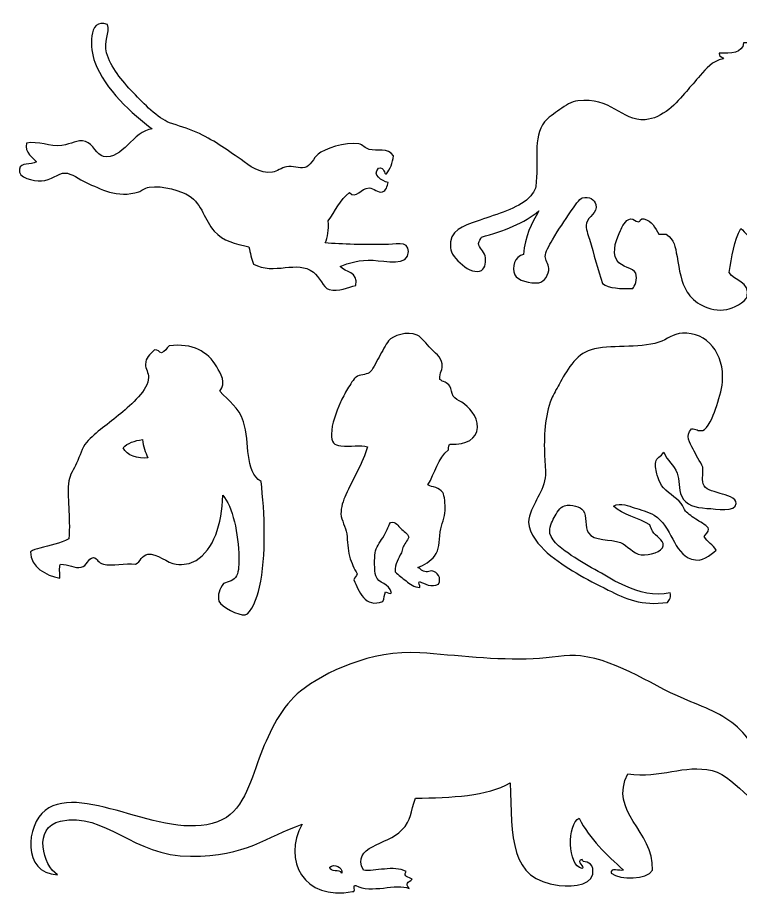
# Model space of a CAD drawing. Header units: centimetres. Extents: x -66 to 65, y -66 to 66.
# Drawn here: x -65.76 to -52.63, y -41.55 to -25.5 of the extents above; entities that cross this region are included whole.
import ezdxf

# ---------------------------------------------------------------- set-up
doc = ezdxf.new("R2010")
doc.units = ezdxf.units.CM
doc.header["$MEASUREMENT"] = 0
doc.layers.add('Layer 1', color=7, linetype='Continuous')

msp = doc.modelspace()

# ---------------------------------------------------------------- linework, layer by layer
at = {"layer": 'Layer 1'}
for points, knots in [([(-64.12596, -25.62692), (-64.07415, -25.77845), (-64.19819, -25.94421), (-64.14025, -26.14077), (-64.14025, -26.14077), (-64.06238, -26.4048), (-63.87299, -26.64234), (-63.65495, -26.86874), (-63.65495, -26.86874), (-63.46278, -27.06824), (-63.21159, -27.33046), (-62.99836, -27.41114), (-62.99836, -27.41114), (-62.83718, -27.4721), (-62.6794, -27.50774), (-62.51306, -27.58243), (-62.51306, -27.58243), (-62.2036, -27.72136), (-61.98622, -27.88485), (-61.69947, -28.08202), (-61.69947, -28.08202), (-61.54345, -28.18928), (-61.3671, -28.34237), (-61.1285, -28.31038), (-61.1285, -28.31038), (-61.05069, -28.29998), (-60.96377, -28.22786), (-60.87159, -28.2105), (-60.87159, -28.2105), (-60.76229, -28.18994), (-60.64005, -28.2454), (-60.54329, -28.22476), (-60.54329, -28.22476), (-60.43666, -28.20198), (-60.38338, -28.04958), (-60.30067, -27.98211), (-60.30067, -27.98211), (-60.19119, -27.89284), (-59.81058, -27.7483), (-59.55843, -27.79653), (-59.55843, -27.79653), (-59.49533, -27.80862), (-59.44307, -27.87908), (-59.37288, -27.89646), (-59.37288, -27.89646), (-59.23299, -27.93107), (-59.02964, -27.86037), (-58.93039, -28.01063), (-58.93039, -28.01063), (-58.9492, -28.14406), (-58.99029, -28.25521), (-59.05885, -28.3389), (-59.05885, -28.3389), (-59.10806, -28.35835), (-59.08846, -28.20158), (-59.20159, -28.23899), (-59.20159, -28.23899), (-59.32923, -28.35699), (-59.13515, -28.47309), (-59.0303, -28.49593), (-59.0303, -28.49593), (-59.0435, -28.55906), (-59.06393, -28.64772), (-59.13021, -28.66725), (-59.13021, -28.66725), (-59.22083, -28.69387), (-59.28282, -28.59721), (-59.37286, -28.59587), (-59.37286, -28.59587), (-59.52365, -28.59359), (-59.60739, -28.8024), (-59.7297, -28.68152), (-59.7297, -28.68152), (-59.90522, -28.80574), (-59.98957, -29.02114), (-60.11509, -29.19537), (-60.11509, -29.19537), (-60.10554, -29.35716), (-60.12168, -29.49332), (-60.17219, -29.595), (-60.17219, -29.595), (-59.87527, -29.61982), (-59.42924, -29.62633), (-59.0874, -29.62355), (-59.0874, -29.62355), (-58.92328, -29.62225), (-58.6592, -29.54283), (-58.6592, -29.75203), (-58.6592, -29.75203), (-58.6592, -30.02344), (-59.0746, -29.92078), (-59.3015, -29.90903), (-59.3015, -29.90903), (-59.54333, -29.89652), (-59.74571, -29.95554), (-59.90099, -30.02322), (-59.90099, -30.02322), (-59.80045, -30.13199), (-59.57, -30.1109), (-59.6155, -30.36575), (-59.6155, -30.36575), (-59.75274, -30.40015), (-59.92504, -30.48627), (-60.1008, -30.43713), (-60.1008, -30.43713), (-60.20835, -30.40705), (-60.27225, -30.21107), (-60.38629, -30.1231), (-60.38629, -30.1231), (-60.67847, -29.8977), (-61.1031, -30.18223), (-61.47108, -29.98038), (-61.47108, -29.98038), (-61.51331, -29.88939), (-61.53061, -29.77345), (-61.5567, -29.66635), (-61.5567, -29.66635), (-61.81816, -29.60182), (-62.01485, -29.56621), (-62.18474, -29.38086), (-62.18474, -29.38086), (-62.36452, -29.18475), (-62.40043, -28.8912), (-62.64149, -28.73856), (-62.64149, -28.73856), (-62.78349, -28.64868), (-63.11584, -28.54375), (-63.36946, -28.58153), (-63.36946, -28.58153), (-63.45392, -28.59412), (-63.51059, -28.65387), (-63.55501, -28.6672), (-63.55501, -28.6672), (-63.95215, -28.78618), (-64.25258, -28.61624), (-64.51135, -28.49588), (-64.51135, -28.49588), (-64.63054, -28.44045), (-64.78363, -28.32594), (-64.89674, -28.32459), (-64.89674, -28.32459), (-65.01551, -28.32316), (-65.14976, -28.46096), (-65.32494, -28.46733), (-65.32494, -28.46733), (-65.46832, -28.47252), (-65.75544, -28.41529), (-65.72462, -28.25323), (-65.72462, -28.25323), (-65.70126, -28.13049), (-65.52579, -28.17804), (-65.41059, -28.1248), (-65.41059, -28.1248), (-65.46639, -28.06593), (-65.64139, -27.94398), (-65.59617, -27.78222), (-65.59617, -27.78222), (-65.38035, -27.73803), (-65.16966, -27.85289), (-64.95384, -27.82503), (-64.95384, -27.82503), (-64.77334, -27.80172), (-64.67672, -27.71092), (-64.52564, -27.75367), (-64.52564, -27.75367), (-64.38618, -27.79309), (-64.32011, -28.0028), (-64.19734, -28.02487), (-64.19734, -28.02487), (-63.84886, -28.08755), (-63.65955, -27.56005), (-63.31236, -27.52528), (-63.31236, -27.52528), (-63.66997, -27.25776), (-64.17268, -26.80387), (-64.35434, -26.31203), (-64.35434, -26.31203), (-64.44042, -26.07898), (-64.49127, -25.50471), (-64.12596, -25.62692)], [0, 0, 0, 0, 0.02173913, 0.02173913, 0.02173913, 0.02173913, 0.04347826, 0.04347826, 0.04347826, 0.04347826, 0.06521739, 0.06521739, 0.06521739, 0.06521739, 0.08695652, 0.08695652, 0.08695652, 0.08695652, 0.10869565, 0.10869565, 0.10869565, 0.10869565, 0.13043478, 0.13043478, 0.13043478, 0.13043478, 0.15217391, 0.15217391, 0.15217391, 0.15217391, 0.17391304, 0.17391304, 0.17391304, 0.17391304, 0.19565217, 0.19565217, 0.19565217, 0.19565217, 0.2173913, 0.2173913, 0.2173913, 0.2173913, 0.23913043, 0.23913043, 0.23913043, 0.23913043, 0.26086957, 0.26086957, 0.26086957, 0.26086957, 0.2826087, 0.2826087, 0.2826087, 0.2826087, 0.30434783, 0.30434783, 0.30434783, 0.30434783, 0.32608696, 0.32608696, 0.32608696, 0.32608696, 0.34782609, 0.34782609, 0.34782609, 0.34782609, 0.36956522, 0.36956522, 0.36956522, 0.36956522, 0.39130435, 0.39130435, 0.39130435, 0.39130435, 0.41304348, 0.41304348, 0.41304348, 0.41304348, 0.43478261, 0.43478261, 0.43478261, 0.43478261, 0.45652174, 0.45652174, 0.45652174, 0.45652174, 0.47826087, 0.47826087, 0.47826087, 0.47826087, 0.5, 0.5, 0.5, 0.5, 0.52173913, 0.52173913, 0.52173913, 0.52173913, 0.54347826, 0.54347826, 0.54347826, 0.54347826, 0.56521739, 0.56521739, 0.56521739, 0.56521739, 0.58695652, 0.58695652, 0.58695652, 0.58695652, 0.60869565, 0.60869565, 0.60869565, 0.60869565, 0.63043478, 0.63043478, 0.63043478, 0.63043478, 0.65217391, 0.65217391, 0.65217391, 0.65217391, 0.67391304, 0.67391304, 0.67391304, 0.67391304, 0.69565217, 0.69565217, 0.69565217, 0.69565217, 0.7173913, 0.7173913, 0.7173913, 0.7173913, 0.73913043, 0.73913043, 0.73913043, 0.73913043, 0.76086957, 0.76086957, 0.76086957, 0.76086957, 0.7826087, 0.7826087, 0.7826087, 0.7826087, 0.80434783, 0.80434783, 0.80434783, 0.80434783, 0.82608696, 0.82608696, 0.82608696, 0.82608696, 0.84782609, 0.84782609, 0.84782609, 0.84782609, 0.86956522, 0.86956522, 0.86956522, 0.86956522, 0.89130435, 0.89130435, 0.89130435, 0.89130435, 0.91304348, 0.91304348, 0.91304348, 0.91304348, 0.93478261, 0.93478261, 0.93478261, 0.93478261, 0.95652174, 0.95652174, 0.95652174, 0.95652174, 1, 1, 1, 1]), ([(-51.87578, -28.44854), (-51.91452, -28.56027), (-51.87782, -28.70759), (-51.88896, -28.84303), (-51.88896, -28.84303), (-51.89753, -28.9473), (-51.92677, -29.05676), (-51.96783, -29.13233), (-51.96783, -29.13233), (-52.00995, -29.2098), (-52.07274, -29.29336), (-52.13878, -29.30328), (-52.13878, -29.30328), (-52.1541, -29.18713), (-52.07451, -29.16596), (-52.07306, -29.06661), (-52.07306, -29.06661), (-52.1999, -29.12516), (-52.42747, -29.26275), (-52.33608, -29.54), (-52.33608, -29.54), (-52.4794, -29.51682), (-52.53325, -29.40403), (-52.62532, -29.3296), (-52.62532, -29.3296), (-52.74573, -29.54669), (-52.78306, -29.84691), (-52.83574, -30.13174), (-52.83574, -30.13174), (-52.74763, -30.28295), (-52.44506, -30.30007), (-52.507, -30.56568), (-52.507, -30.56568), (-52.5315, -30.67056), (-52.78381, -30.787), (-52.87522, -30.80235), (-52.87522, -30.80235), (-53.20717, -30.85804), (-53.48773, -30.66538), (-53.59843, -30.48675), (-53.59843, -30.48675), (-53.70924, -30.30794), (-53.7385, -30.08487), (-53.78253, -29.84238), (-53.78253, -29.84238), (-53.8191, -29.64119), (-53.82039, -29.55525), (-53.9798, -29.43476), (-53.9798, -29.43476), (-54.02364, -29.43476), (-54.06746, -29.43476), (-54.1113, -29.43476), (-54.1113, -29.43476), (-54.18173, -29.32112), (-54.23327, -29.18857), (-54.38745, -29.15859), (-54.38745, -29.15859), (-54.45341, -29.14078), (-54.43881, -29.20365), (-54.47945, -29.21119), (-54.47945, -29.21119), (-54.55216, -29.2019), (-54.55803, -29.15317), (-54.62412, -29.15859), (-54.62412, -29.15859), (-54.72453, -29.16687), (-54.78141, -29.31385), (-54.80822, -29.36896), (-54.80822, -29.36896), (-54.87196, -29.49998), (-54.97485, -29.74025), (-54.87397, -29.9081), (-54.87397, -29.9081), (-54.79354, -30.04203), (-54.57184, -30.04304), (-54.5321, -30.14482), (-54.5321, -30.14482), (-54.49064, -30.25089), (-54.55673, -30.3898), (-54.58467, -30.42099), (-54.58467, -30.42099), (-54.803, -30.42454), (-55.01811, -30.42485), (-55.13696, -30.32891), (-55.13696, -30.32891), (-55.2157, -30.07472), (-55.29309, -29.80017), (-55.37368, -29.5268), (-55.37368, -29.5268), (-55.39739, -29.44615), (-55.44734, -29.33389), (-55.42625, -29.23748), (-55.42625, -29.23748), (-55.3972, -29.10471), (-55.21503, -29.056), (-55.25528, -28.89561), (-55.25528, -28.89561), (-55.27698, -28.80944), (-55.37339, -28.73826), (-55.50515, -28.77726), (-55.50515, -28.77726), (-55.55195, -28.79107), (-55.64199, -28.92495), (-55.70242, -29.01393), (-55.70242, -29.01393), (-55.83717, -29.21237), (-55.91702, -29.31974), (-56.04429, -29.53992), (-56.04429, -29.53992), (-56.10319, -29.64181), (-56.17536, -29.76236), (-56.17581, -29.84237), (-56.17581, -29.84237), (-56.1761, -29.90037), (-56.11268, -29.98175), (-56.11003, -30.05277), (-56.11003, -30.05277), (-56.10598, -30.16286), (-56.18425, -30.3014), (-56.29413, -30.31574), (-56.29413, -30.31574), (-56.44502, -30.3355), (-56.68452, -30.27473), (-56.7281, -30.17109), (-56.7281, -30.17109), (-56.78554, -30.03446), (-56.73143, -29.84528), (-56.57022, -29.8029), (-56.57022, -29.8029), (-56.5486, -29.46955), (-56.41859, -29.24452), (-56.2941, -29.01394), (-56.2941, -29.01394), (-56.53712, -29.22508), (-56.93659, -29.3852), (-57.33296, -29.48736), (-57.33296, -29.48736), (-57.34137, -29.53149), (-57.38442, -29.54853), (-57.38553, -29.60571), (-57.38553, -29.60571), (-57.38709, -29.68273), (-57.28501, -29.7394), (-57.26721, -29.82926), (-57.26721, -29.82926), (-57.24872, -29.92258), (-57.25716, -30.04929), (-57.33293, -30.09223), (-57.33293, -30.09223), (-57.52123, -30.19894), (-57.883, -29.86064), (-57.89837, -29.68459), (-57.89837, -29.68459), (-57.92684, -29.35881), (-57.65892, -29.2879), (-57.4118, -29.19805), (-57.4118, -29.19805), (-57.11724, -29.09089), (-56.73642, -28.99109), (-56.51764, -28.81668), (-56.51764, -28.81668), (-56.4507, -28.76337), (-56.3582, -28.65618), (-56.34669, -28.56686), (-56.34669, -28.56686), (-56.28973, -28.12403), (-56.40866, -27.68138), (-56.18892, -27.39655), (-56.18892, -27.39655), (-56.13457, -27.32612), (-56.00842, -27.24248), (-55.91275, -27.173), (-55.91275, -27.173), (-55.80628, -27.09564), (-55.69711, -27.03079), (-55.58401, -27.0152), (-55.58401, -27.0152), (-54.98285, -26.93241), (-54.79195, -27.38488), (-54.36111, -27.35707), (-54.36111, -27.35707), (-54.04324, -27.33662), (-53.78913, -27.05306), (-53.61152, -26.84425), (-53.61152, -26.84425), (-53.53495, -26.75413), (-53.45113, -26.65518), (-53.3617, -26.55493), (-53.3617, -26.55493), (-53.24928, -26.42894), (-53.1517, -26.29072), (-52.94091, -26.25246), (-52.94091, -26.25246), (-52.92289, -26.22508), (-53.0391, -26.21965), (-53.01981, -26.14726), (-53.01981, -26.14726), (-52.79888, -26.15776), (-52.59375, -26.15253), (-52.57272, -25.96319), (-52.57272, -25.96319), (-52.25284, -25.96327), (-51.92494, -25.95536), (-51.73113, -26.08154), (-51.73113, -26.08154), (-51.78931, -26.39822), (-51.49404, -26.42994), (-51.28406, -26.60753), (-51.28406, -26.60753), (-51.20064, -26.67807), (-51.09255, -26.78073), (-51.07366, -26.8837), (-51.07366, -26.8837), (-51.03873, -27.07391), (-51.12687, -27.29074), (-51.17886, -27.51486), (-51.17886, -27.51486), (-51.35658, -27.53439), (-51.61651, -27.47171), (-51.73115, -27.55431), (-51.73115, -27.55431), (-51.73843, -27.66678), (-51.70922, -27.74277), (-51.67858, -27.81731), (-51.67858, -27.81731), (-51.71374, -27.89639), (-51.71374, -27.89597), (-51.67858, -27.97511), (-51.67858, -27.97511), (-51.77645, -28.14923), (-51.73126, -28.35709), (-51.62593, -28.48795), (-51.62593, -28.48795), (-51.65837, -28.47629), (-51.76717, -28.42782), (-51.87578, -28.44854)], [0, 0, 0, 0, 0.01666667, 0.01666667, 0.01666667, 0.01666667, 0.03333333, 0.03333333, 0.03333333, 0.03333333, 0.05, 0.05, 0.05, 0.05, 0.06666667, 0.06666667, 0.06666667, 0.06666667, 0.08333333, 0.08333333, 0.08333333, 0.08333333, 0.1, 0.1, 0.1, 0.1, 0.11666667, 0.11666667, 0.11666667, 0.11666667, 0.13333333, 0.13333333, 0.13333333, 0.13333333, 0.15, 0.15, 0.15, 0.15, 0.16666667, 0.16666667, 0.16666667, 0.16666667, 0.18333333, 0.18333333, 0.18333333, 0.18333333, 0.2, 0.2, 0.2, 0.2, 0.21666667, 0.21666667, 0.21666667, 0.21666667, 0.23333333, 0.23333333, 0.23333333, 0.23333333, 0.25, 0.25, 0.25, 0.25, 0.26666667, 0.26666667, 0.26666667, 0.26666667, 0.28333333, 0.28333333, 0.28333333, 0.28333333, 0.3, 0.3, 0.3, 0.3, 0.31666667, 0.31666667, 0.31666667, 0.31666667, 0.33333333, 0.33333333, 0.33333333, 0.33333333, 0.35, 0.35, 0.35, 0.35, 0.36666667, 0.36666667, 0.36666667, 0.36666667, 0.38333333, 0.38333333, 0.38333333, 0.38333333, 0.4, 0.4, 0.4, 0.4, 0.41666667, 0.41666667, 0.41666667, 0.41666667, 0.43333333, 0.43333333, 0.43333333, 0.43333333, 0.45, 0.45, 0.45, 0.45, 0.46666667, 0.46666667, 0.46666667, 0.46666667, 0.48333333, 0.48333333, 0.48333333, 0.48333333, 0.5, 0.5, 0.5, 0.5, 0.51666667, 0.51666667, 0.51666667, 0.51666667, 0.53333333, 0.53333333, 0.53333333, 0.53333333, 0.55, 0.55, 0.55, 0.55, 0.56666667, 0.56666667, 0.56666667, 0.56666667, 0.58333333, 0.58333333, 0.58333333, 0.58333333, 0.6, 0.6, 0.6, 0.6, 0.61666667, 0.61666667, 0.61666667, 0.61666667, 0.63333333, 0.63333333, 0.63333333, 0.63333333, 0.65, 0.65, 0.65, 0.65, 0.66666667, 0.66666667, 0.66666667, 0.66666667, 0.68333333, 0.68333333, 0.68333333, 0.68333333, 0.7, 0.7, 0.7, 0.7, 0.71666667, 0.71666667, 0.71666667, 0.71666667, 0.73333333, 0.73333333, 0.73333333, 0.73333333, 0.75, 0.75, 0.75, 0.75, 0.76666667, 0.76666667, 0.76666667, 0.76666667, 0.78333333, 0.78333333, 0.78333333, 0.78333333, 0.8, 0.8, 0.8, 0.8, 0.81666667, 0.81666667, 0.81666667, 0.81666667, 0.83333333, 0.83333333, 0.83333333, 0.83333333, 0.85, 0.85, 0.85, 0.85, 0.86666667, 0.86666667, 0.86666667, 0.86666667, 0.88333333, 0.88333333, 0.88333333, 0.88333333, 0.9, 0.9, 0.9, 0.9, 0.91666667, 0.91666667, 0.91666667, 0.91666667, 0.93333333, 0.93333333, 0.93333333, 0.93333333, 0.95, 0.95, 0.95, 0.95, 0.96666667, 0.96666667, 0.96666667, 0.96666667, 1, 1, 1, 1]), ([(-58.08947, -32.07158), (-58.03346, -32.12249), (-57.95501, -32.11809), (-57.90823, -32.19234), (-57.90823, -32.19234), (-57.87558, -32.24415), (-57.88346, -32.32037), (-57.84785, -32.37355), (-57.84785, -32.37355), (-57.81412, -32.42393), (-57.74736, -32.44602), (-57.69254, -32.48571), (-57.69254, -32.48571), (-57.56522, -32.57779), (-57.40324, -32.72786), (-57.4078, -32.94302), (-57.4078, -32.94302), (-57.41227, -33.15537), (-57.60415, -33.25835), (-57.89961, -33.24502), (-57.89961, -33.24502), (-57.93181, -33.2588), (-57.93361, -33.30304), (-57.93414, -33.34853), (-57.93414, -33.34853), (-58.11903, -33.50011), (-58.18314, -33.77247), (-58.30511, -33.98702), (-58.30511, -33.98702), (-58.22597, -34.03152), (-58.09712, -34.02864), (-58.03767, -34.12508), (-58.03767, -34.12508), (-57.99952, -34.18702), (-57.98848, -34.33262), (-57.99454, -34.45295), (-57.99454, -34.45295), (-58.00078, -34.57786), (-58.05547, -34.69235), (-58.08082, -34.84123), (-58.08082, -34.84123), (-58.11283, -35.02932), (-58.08646, -35.15426), (-58.18435, -35.28129), (-58.18435, -35.28129), (-58.24952, -35.36588), (-58.38549, -35.44531), (-58.48632, -35.48835), (-58.48632, -35.48835), (-58.43909, -35.507), (-58.40784, -35.55979), (-58.33963, -35.56603), (-58.33963, -35.56603), (-58.30542, -35.56913), (-58.27034, -35.54423), (-58.23612, -35.54878), (-58.23612, -35.54878), (-58.13349, -35.56238), (-58.05091, -35.67663), (-58.11531, -35.7904), (-58.11531, -35.7904), (-58.23231, -35.85496), (-58.37188, -35.78122), (-58.46043, -35.73862), (-58.46043, -35.73862), (-58.4834, -35.76775), (-58.44548, -35.80963), (-58.45183, -35.85075), (-58.45183, -35.85075), (-58.55933, -35.84083), (-58.63614, -35.78413), (-58.70205, -35.72997), (-58.70205, -35.72997), (-58.7679, -35.67584), (-58.84085, -35.62758), (-58.90049, -35.56606), (-58.90049, -35.56606), (-58.91499, -35.41784), (-58.83352, -35.32402), (-58.78831, -35.22094), (-58.78831, -35.22094), (-58.77585, -35.19239), (-58.77524, -35.15464), (-58.76243, -35.12601), (-58.76243, -35.12601), (-58.7333, -35.06087), (-58.68292, -35.00152), (-58.65027, -34.9362), (-58.65027, -34.9362), (-58.67424, -34.86418), (-58.74544, -34.82804), (-58.79696, -34.78089), (-58.79696, -34.78089), (-58.84371, -34.73813), (-58.88324, -34.64606), (-58.9868, -34.66873), (-58.9868, -34.66873), (-59.02845, -34.74599), (-59.06401, -34.84693), (-59.12483, -34.94482), (-59.12483, -34.94482), (-59.17986, -35.03338), (-59.24815, -35.1204), (-59.26286, -35.22097), (-59.26286, -35.22097), (-59.27543, -35.30659), (-59.28151, -35.54966), (-59.25429, -35.6351), (-59.25429, -35.6351), (-59.20632, -35.78517), (-59.00458, -35.7676), (-58.96955, -35.94572), (-58.96955, -35.94572), (-58.9867, -35.98734), (-59.04279, -35.93006), (-59.07306, -35.92847), (-59.07306, -35.92847), (-59.10158, -35.97469), (-59.09632, -36.05478), (-59.12484, -36.101), (-59.12484, -36.101), (-59.44647, -36.23316), (-59.56664, -35.91132), (-59.65115, -35.71275), (-59.65115, -35.71275), (-59.64305, -35.66335), (-59.60445, -35.64443), (-59.59077, -35.60057), (-59.59077, -35.60057), (-59.64567, -35.50418), (-59.69383, -35.40459), (-59.72886, -35.28135), (-59.72886, -35.28135), (-59.7655, -35.15229), (-59.76275, -35.01359), (-59.78061, -34.8758), (-59.78061, -34.8758), (-59.79707, -34.74861), (-59.87861, -34.63222), (-59.88414, -34.51348), (-59.88414, -34.51348), (-59.88935, -34.40079), (-59.84326, -34.269), (-59.79789, -34.16833), (-59.79789, -34.16833), (-59.67184, -33.8889), (-59.49079, -33.58617), (-59.40096, -33.29685), (-59.40096, -33.29685), (-59.52367, -33.25708), (-59.72283, -33.29399), (-59.88414, -33.27963), (-59.88414, -33.27963), (-60.01479, -33.26799), (-60.05861, -33.21422), (-60.0567, -33.06392), (-60.0567, -33.06392), (-60.05421, -32.8681), (-59.97576, -32.67911), (-59.89276, -32.48583), (-59.89276, -32.48583), (-59.86159, -32.41328), (-59.81164, -32.32406), (-59.76335, -32.24421), (-59.76335, -32.24421), (-59.7158, -32.16568), (-59.65281, -32.05821), (-59.60801, -32.02855), (-59.60801, -32.02855), (-59.54372, -31.98598), (-59.43217, -31.98767), (-59.37504, -31.95089), (-59.37504, -31.95089), (-59.30792, -31.90766), (-59.25381, -31.76864), (-59.19385, -31.66615), (-59.19385, -31.66615), (-59.13236, -31.56093), (-59.07542, -31.4407), (-59.02129, -31.37278), (-59.02129, -31.37278), (-58.94432, -31.27631), (-58.68067, -31.18762), (-58.50363, -31.26925), (-58.50363, -31.26925), (-58.40214, -31.31603), (-58.33586, -31.42837), (-58.25341, -31.51087), (-58.25341, -31.51087), (-58.19356, -31.57067), (-58.05963, -31.67129), (-58.04632, -31.78696), (-58.04632, -31.78696), (-58.03383, -31.89492), (-58.09407, -31.94072), (-58.08947, -32.07158)], [0, 0, 0, 0, 0.02, 0.02, 0.02, 0.02, 0.04, 0.04, 0.04, 0.04, 0.06, 0.06, 0.06, 0.06, 0.08, 0.08, 0.08, 0.08, 0.1, 0.1, 0.1, 0.1, 0.12, 0.12, 0.12, 0.12, 0.14, 0.14, 0.14, 0.14, 0.16, 0.16, 0.16, 0.16, 0.18, 0.18, 0.18, 0.18, 0.2, 0.2, 0.2, 0.2, 0.22, 0.22, 0.22, 0.22, 0.24, 0.24, 0.24, 0.24, 0.26, 0.26, 0.26, 0.26, 0.28, 0.28, 0.28, 0.28, 0.3, 0.3, 0.3, 0.3, 0.32, 0.32, 0.32, 0.32, 0.34, 0.34, 0.34, 0.34, 0.36, 0.36, 0.36, 0.36, 0.38, 0.38, 0.38, 0.38, 0.4, 0.4, 0.4, 0.4, 0.42, 0.42, 0.42, 0.42, 0.44, 0.44, 0.44, 0.44, 0.46, 0.46, 0.46, 0.46, 0.48, 0.48, 0.48, 0.48, 0.5, 0.5, 0.5, 0.5, 0.52, 0.52, 0.52, 0.52, 0.54, 0.54, 0.54, 0.54, 0.56, 0.56, 0.56, 0.56, 0.58, 0.58, 0.58, 0.58, 0.6, 0.6, 0.6, 0.6, 0.62, 0.62, 0.62, 0.62, 0.64, 0.64, 0.64, 0.64, 0.66, 0.66, 0.66, 0.66, 0.68, 0.68, 0.68, 0.68, 0.7, 0.7, 0.7, 0.7, 0.72, 0.72, 0.72, 0.72, 0.74, 0.74, 0.74, 0.74, 0.76, 0.76, 0.76, 0.76, 0.78, 0.78, 0.78, 0.78, 0.8, 0.8, 0.8, 0.8, 0.82, 0.82, 0.82, 0.82, 0.84, 0.84, 0.84, 0.84, 0.86, 0.86, 0.86, 0.86, 0.88, 0.88, 0.88, 0.88, 0.9, 0.9, 0.9, 0.9, 0.92, 0.92, 0.92, 0.92, 0.94, 0.94, 0.94, 0.94, 0.96, 0.96, 0.96, 0.96, 1, 1, 1, 1]), ([(-53.51985, -32.96794), (-53.64259, -33.09354), (-53.5502, -33.22721), (-53.4908, -33.33637), (-53.4908, -33.33637), (-53.46418, -33.38534), (-53.43489, -33.44374), (-53.40354, -33.50121), (-53.40354, -33.50121), (-53.37309, -33.55704), (-53.32565, -33.61882), (-53.31625, -33.66602), (-53.31625, -33.66602), (-53.29564, -33.77), (-53.33906, -33.86478), (-53.30657, -33.96661), (-53.30657, -33.96661), (-53.2731, -34.07139), (-53.15499, -34.09546), (-52.99627, -34.14118), (-52.99627, -34.14118), (-52.89702, -34.16973), (-52.70015, -34.22365), (-52.70541, -34.32541), (-52.70541, -34.32541), (-52.71348, -34.48268), (-53.0681, -34.42257), (-53.23868, -34.41267), (-53.23868, -34.41267), (-53.46019, -34.39986), (-53.62106, -34.3556), (-53.69445, -34.19936), (-53.69445, -34.19936), (-53.76456, -34.05), (-53.73022, -33.90311), (-53.78171, -33.77269), (-53.78171, -33.77269), (-53.8409, -33.6227), (-53.95755, -33.55166), (-54.02409, -33.39455), (-54.02409, -33.39455), (-54.07648, -33.47432), (-54.15239, -33.48961), (-54.16953, -33.5691), (-54.16953, -33.5691), (-54.18424, -33.6371), (-54.15818, -33.74529), (-54.14045, -33.81148), (-54.14045, -33.81148), (-54.12362, -33.87429), (-54.09235, -33.95068), (-54.06285, -33.99574), (-54.06285, -33.99574), (-53.97744, -34.12631), (-53.80139, -34.20383), (-53.7041, -34.32541), (-53.7041, -34.32541), (-53.66605, -34.37296), (-53.65724, -34.42394), (-53.6265, -34.46117), (-53.6265, -34.46117), (-53.58369, -34.51313), (-53.49251, -34.57634), (-53.41317, -34.62598), (-53.41317, -34.62598), (-53.34332, -34.66972), (-53.21545, -34.73343), (-53.20957, -34.79082), (-53.20957, -34.79082), (-53.20401, -34.84514), (-53.27871, -34.88996), (-53.28709, -34.92658), (-53.28709, -34.92658), (-53.23288, -35.02424), (-53.12802, -35.07128), (-53.07381, -35.16899), (-53.07381, -35.16899), (-53.18316, -35.26784), (-53.31908, -35.40106), (-53.51977, -35.3338), (-53.51977, -35.3338), (-53.85812, -35.22051), (-53.86259, -34.74344), (-54.19856, -34.5387), (-54.19856, -34.5387), (-54.31093, -34.47017), (-54.44147, -34.43887), (-54.55734, -34.40292), (-54.55734, -34.40292), (-54.65698, -34.37207), (-54.79946, -34.29672), (-54.93551, -34.37384), (-54.93551, -34.37384), (-54.76641, -34.53767), (-54.48196, -34.58609), (-54.27614, -34.71319), (-54.27614, -34.71319), (-54.25254, -34.76089), (-54.25119, -34.79233), (-54.22764, -34.82955), (-54.22764, -34.82955), (-54.16993, -34.9208), (-54.01965, -34.97811), (-54.03375, -35.09136), (-54.03375, -35.09136), (-54.04671, -35.19574), (-54.28346, -35.27276), (-54.43129, -35.25617), (-54.43129, -35.25617), (-54.58917, -35.23847), (-54.67547, -35.08266), (-54.80943, -35.03318), (-54.80943, -35.03318), (-54.9913, -34.96598), (-55.29232, -35.00797), (-55.3912, -34.85863), (-55.3912, -34.85863), (-55.46169, -34.75224), (-55.41194, -34.54989), (-55.48817, -34.45138), (-55.48817, -34.45138), (-55.53868, -34.38605), (-55.6942, -34.32909), (-55.82755, -34.36409), (-55.82755, -34.36409), (-55.90417, -34.3842), (-55.97328, -34.50681), (-56.01178, -34.57742), (-56.01178, -34.57742), (-56.05602, -34.65862), (-56.11129, -34.7639), (-56.08933, -34.86828), (-56.08933, -34.86828), (-56.05676, -35.02348), (-55.833, -35.17464), (-55.70148, -35.26582), (-55.70148, -35.26582), (-55.53651, -35.38023), (-55.36877, -35.4695), (-55.21668, -35.55673), (-55.21668, -35.55673), (-55.05505, -35.64949), (-54.89685, -35.74906), (-54.71246, -35.82825), (-54.71246, -35.82825), (-54.486, -35.92548), (-54.18713, -36.01817), (-53.90768, -35.94459), (-53.90768, -35.94459), (-53.87844, -36.01574), (-53.9185, -36.08434), (-53.95618, -36.11914), (-53.95618, -36.11914), (-54.41759, -36.18833), (-54.72374, -36.05133), (-55.03245, -35.8961), (-55.03245, -35.8961), (-55.2343, -35.79461), (-55.43134, -35.69589), (-55.61422, -35.5858), (-55.61422, -35.5858), (-55.78456, -35.48333), (-55.96977, -35.36696), (-56.13783, -35.21737), (-56.13783, -35.21737), (-56.28068, -35.09021), (-56.47584, -34.87878), (-56.47721, -34.66466), (-56.47721, -34.66466), (-56.47811, -34.51694), (-56.38431, -34.36605), (-56.33174, -34.25739), (-56.33174, -34.25739), (-56.27298, -34.13592), (-56.1935, -34.01104), (-56.17661, -33.85988), (-56.17661, -33.85988), (-56.16193, -33.72857), (-56.18063, -33.59487), (-56.18627, -33.47203), (-56.18627, -33.47203), (-56.20291, -33.1123), (-56.18701, -32.73255), (-56.06028, -32.42481), (-56.06028, -32.42481), (-56.02602, -32.34178), (-55.97358, -32.25034), (-55.9245, -32.163), (-55.9245, -32.163), (-55.79462, -31.9317), (-55.63089, -31.61698), (-55.34273, -31.53276), (-55.34273, -31.53276), (-55.00999, -31.4355), (-54.48281, -31.51649), (-54.11125, -31.39703), (-54.11125, -31.39703), (-53.95906, -31.34806), (-53.85487, -31.24106), (-53.68464, -31.23217), (-53.68464, -31.23217), (-53.23591, -31.20878), (-52.91579, -31.60748), (-52.95746, -32.11456), (-52.95746, -32.11456), (-52.97058, -32.2745), (-53.02564, -32.4391), (-53.08351, -32.60907), (-53.08351, -32.60907), (-53.12971, -32.74475), (-53.22276, -32.97306), (-53.31621, -32.99692), (-53.31621, -32.99692), (-53.40227, -33.01898), (-53.43304, -32.96551), (-53.51985, -32.96794)], [0, 0, 0, 0, 0.01818182, 0.01818182, 0.01818182, 0.01818182, 0.03636364, 0.03636364, 0.03636364, 0.03636364, 0.05454545, 0.05454545, 0.05454545, 0.05454545, 0.07272727, 0.07272727, 0.07272727, 0.07272727, 0.09090909, 0.09090909, 0.09090909, 0.09090909, 0.10909091, 0.10909091, 0.10909091, 0.10909091, 0.12727273, 0.12727273, 0.12727273, 0.12727273, 0.14545455, 0.14545455, 0.14545455, 0.14545455, 0.16363636, 0.16363636, 0.16363636, 0.16363636, 0.18181818, 0.18181818, 0.18181818, 0.18181818, 0.2, 0.2, 0.2, 0.2, 0.21818182, 0.21818182, 0.21818182, 0.21818182, 0.23636364, 0.23636364, 0.23636364, 0.23636364, 0.25454545, 0.25454545, 0.25454545, 0.25454545, 0.27272727, 0.27272727, 0.27272727, 0.27272727, 0.29090909, 0.29090909, 0.29090909, 0.29090909, 0.30909091, 0.30909091, 0.30909091, 0.30909091, 0.32727273, 0.32727273, 0.32727273, 0.32727273, 0.34545455, 0.34545455, 0.34545455, 0.34545455, 0.36363636, 0.36363636, 0.36363636, 0.36363636, 0.38181818, 0.38181818, 0.38181818, 0.38181818, 0.4, 0.4, 0.4, 0.4, 0.41818182, 0.41818182, 0.41818182, 0.41818182, 0.43636364, 0.43636364, 0.43636364, 0.43636364, 0.45454545, 0.45454545, 0.45454545, 0.45454545, 0.47272727, 0.47272727, 0.47272727, 0.47272727, 0.49090909, 0.49090909, 0.49090909, 0.49090909, 0.50909091, 0.50909091, 0.50909091, 0.50909091, 0.52727273, 0.52727273, 0.52727273, 0.52727273, 0.54545455, 0.54545455, 0.54545455, 0.54545455, 0.56363636, 0.56363636, 0.56363636, 0.56363636, 0.58181818, 0.58181818, 0.58181818, 0.58181818, 0.6, 0.6, 0.6, 0.6, 0.61818182, 0.61818182, 0.61818182, 0.61818182, 0.63636364, 0.63636364, 0.63636364, 0.63636364, 0.65454545, 0.65454545, 0.65454545, 0.65454545, 0.67272727, 0.67272727, 0.67272727, 0.67272727, 0.69090909, 0.69090909, 0.69090909, 0.69090909, 0.70909091, 0.70909091, 0.70909091, 0.70909091, 0.72727273, 0.72727273, 0.72727273, 0.72727273, 0.74545455, 0.74545455, 0.74545455, 0.74545455, 0.76363636, 0.76363636, 0.76363636, 0.76363636, 0.78181818, 0.78181818, 0.78181818, 0.78181818, 0.8, 0.8, 0.8, 0.8, 0.81818182, 0.81818182, 0.81818182, 0.81818182, 0.83636364, 0.83636364, 0.83636364, 0.83636364, 0.85454545, 0.85454545, 0.85454545, 0.85454545, 0.87272727, 0.87272727, 0.87272727, 0.87272727, 0.89090909, 0.89090909, 0.89090909, 0.89090909, 0.90909091, 0.90909091, 0.90909091, 0.90909091, 0.92727273, 0.92727273, 0.92727273, 0.92727273, 0.94545455, 0.94545455, 0.94545455, 0.94545455, 0.96363636, 0.96363636, 0.96363636, 0.96363636, 1, 1, 1, 1]), ([(-63.00355, -31.46505), (-62.57842, -31.40348), (-62.30296, -31.56953), (-62.14156, -31.84044), (-62.14156, -31.84044), (-62.06301, -31.97223), (-61.96387, -32.12645), (-62.08597, -32.28534), (-62.08597, -32.28534), (-61.91772, -32.47534), (-61.74352, -32.57043), (-61.65494, -32.84147), (-61.65494, -32.84147), (-61.53286, -33.21504), (-61.64192, -33.74111), (-61.33516, -33.92589), (-61.33516, -33.92589), (-61.27031, -34.46921), (-61.23642, -35.28741), (-61.36297, -35.84457), (-61.36297, -35.84457), (-61.40652, -36.03626), (-61.51029, -36.32159), (-61.62713, -36.34503), (-61.62713, -36.34503), (-61.73579, -36.36691), (-62.0652, -36.20276), (-62.09983, -36.09479), (-62.09983, -36.09479), (-62.13526, -35.98446), (-62.08575, -35.88169), (-62.01641, -35.77501), (-62.01641, -35.77501), (-61.92754, -35.74707), (-61.82414, -35.72569), (-61.78008, -35.636), (-61.78008, -35.636), (-61.73809, -35.55065), (-61.7374, -35.41227), (-61.73838, -35.30233), (-61.73838, -35.30233), (-61.74193, -34.8876), (-61.85625, -34.36473), (-62.03029, -34.17616), (-62.03029, -34.17616), (-62.04638, -34.70742), (-62.19523, -35.16216), (-62.51694, -35.35795), (-62.51694, -35.35795), (-62.6187, -35.41986), (-62.75062, -35.44264), (-62.87841, -35.42746), (-62.87841, -35.42746), (-63.03663, -35.40873), (-63.22623, -35.22167), (-63.39281, -35.24672), (-63.39281, -35.24672), (-63.49764, -35.26252), (-63.52595, -35.37996), (-63.61525, -35.42746), (-63.61525, -35.42746), (-63.8012, -35.39849), (-64.0379, -35.46633), (-64.19919, -35.42746), (-64.19919, -35.42746), (-64.29592, -35.40418), (-64.30251, -35.32464), (-64.37995, -35.30234), (-64.37995, -35.30234), (-64.48372, -35.32597), (-64.49224, -35.45871), (-64.60239, -35.48305), (-64.60239, -35.48305), (-64.71648, -35.50832), (-64.83599, -35.42474), (-64.97778, -35.42743), (-64.97778, -35.42743), (-65.00993, -35.48331), (-64.9826, -35.59875), (-64.99162, -35.6777), (-64.99162, -35.6777), (-65.24364, -35.63238), (-65.51991, -35.47656), (-65.51997, -35.205), (-65.51997, -35.205), (-65.4852, -35.15528), (-65.408, -35.14957), (-65.3531, -35.13549), (-65.3531, -35.13549), (-65.17144, -35.08884), (-64.97858, -35.04595), (-64.82481, -34.96864), (-64.82481, -34.96864), (-64.79438, -34.55525), (-64.86627, -34.20238), (-64.82481, -33.91197), (-64.82481, -33.91197), (-64.80962, -33.80571), (-64.73493, -33.69864), (-64.6858, -33.59219), (-64.6858, -33.59219), (-64.6232, -33.45654), (-64.58772, -33.31438), (-64.50504, -33.2168), (-64.50504, -33.2168), (-64.33801, -33.01963), (-64.10454, -32.88022), (-63.87941, -32.68848), (-63.87941, -32.68848), (-63.69592, -32.53224), (-63.38477, -32.26589), (-63.37892, -32.03501), (-63.37892, -32.03501), (-63.37675, -31.95079), (-63.43689, -31.87885), (-63.43454, -31.79866), (-63.43454, -31.79866), (-63.43084, -31.67378), (-63.36085, -31.62343), (-63.26767, -31.53453), (-63.26767, -31.53453), (-63.20298, -31.53006), (-63.19031, -31.57763), (-63.14255, -31.59012), (-63.14255, -31.59012), (-63.07266, -31.57208), (-63.05734, -31.49934), (-63.00355, -31.46505)], [0, 0, 0, 0, 0.03030303, 0.03030303, 0.03030303, 0.03030303, 0.06060606, 0.06060606, 0.06060606, 0.06060606, 0.09090909, 0.09090909, 0.09090909, 0.09090909, 0.12121212, 0.12121212, 0.12121212, 0.12121212, 0.15151515, 0.15151515, 0.15151515, 0.15151515, 0.18181818, 0.18181818, 0.18181818, 0.18181818, 0.21212121, 0.21212121, 0.21212121, 0.21212121, 0.24242424, 0.24242424, 0.24242424, 0.24242424, 0.27272727, 0.27272727, 0.27272727, 0.27272727, 0.3030303, 0.3030303, 0.3030303, 0.3030303, 0.33333333, 0.33333333, 0.33333333, 0.33333333, 0.36363636, 0.36363636, 0.36363636, 0.36363636, 0.39393939, 0.39393939, 0.39393939, 0.39393939, 0.42424242, 0.42424242, 0.42424242, 0.42424242, 0.45454545, 0.45454545, 0.45454545, 0.45454545, 0.48484848, 0.48484848, 0.48484848, 0.48484848, 0.51515152, 0.51515152, 0.51515152, 0.51515152, 0.54545455, 0.54545455, 0.54545455, 0.54545455, 0.57575758, 0.57575758, 0.57575758, 0.57575758, 0.60606061, 0.60606061, 0.60606061, 0.60606061, 0.63636364, 0.63636364, 0.63636364, 0.63636364, 0.66666667, 0.66666667, 0.66666667, 0.66666667, 0.6969697, 0.6969697, 0.6969697, 0.6969697, 0.72727273, 0.72727273, 0.72727273, 0.72727273, 0.75757576, 0.75757576, 0.75757576, 0.75757576, 0.78787879, 0.78787879, 0.78787879, 0.78787879, 0.81818182, 0.81818182, 0.81818182, 0.81818182, 0.84848485, 0.84848485, 0.84848485, 0.84848485, 0.87878788, 0.87878788, 0.87878788, 0.87878788, 0.90909091, 0.90909091, 0.90909091, 0.90909091, 0.93939394, 0.93939394, 0.93939394, 0.93939394, 1, 1, 1, 1]), ([(-63.83778, -33.31415), (-63.781, -33.45742), (-63.56642, -33.51444), (-63.39288, -33.49491), (-63.39288, -33.49491), (-63.43238, -33.39074), (-63.47802, -33.29274), (-63.49019, -33.16124), (-63.49019, -33.16124), (-63.62953, -33.18871), (-63.76351, -33.2216), (-63.83778, -33.31415)], [0, 0, 0, 0, 0.25, 0.25, 0.25, 0.25, 0.5, 0.5, 0.5, 0.5, 1, 1, 1, 1]), ([(-55.50571, -40.78521), (-55.50272, -40.85948), (-55.33524, -40.79788), (-55.31127, -40.95192), (-55.31127, -40.95192), (-55.26462, -41.2519), (-55.64393, -41.28741), (-55.92238, -41.25746), (-55.92238, -41.25746), (-56.83768, -41.15898), (-56.77447, -40.38142), (-56.81127, -39.39635), (-56.81127, -39.39635), (-57.23108, -39.64321), (-57.87788, -39.6631), (-58.5335, -39.67411), (-58.5335, -39.67411), (-58.62841, -39.93078), (-58.59163, -40.05905), (-58.7835, -40.25744), (-58.7835, -40.25744), (-59.04337, -40.5262), (-59.70266, -40.54099), (-59.47793, -40.97967), (-59.47793, -40.97967), (-59.2737, -41.01729), (-58.92225, -40.88087), (-58.70016, -41.00748), (-58.70016, -41.00748), (-58.76207, -41.11368), (-58.65325, -41.09776), (-58.58906, -41.14633), (-58.58906, -41.14633), (-58.67108, -41.2083), (-58.72725, -41.21314), (-58.64462, -41.31302), (-58.64462, -41.31302), (-58.88298, -41.20803), (-59.33616, -41.4157), (-59.61686, -41.25746), (-59.61686, -41.25746), (-59.69227, -41.23756), (-59.59699, -41.38846), (-59.67242, -41.36859), (-59.67242, -41.36859), (-60.55806, -41.54681), (-60.95353, -40.79302), (-60.58907, -40.14635), (-60.58907, -40.14635), (-61.24055, -40.38016), (-61.60809, -40.72756), (-62.61686, -40.72968), (-62.61686, -40.72968), (-63.6681, -40.73196), (-64.15785, -39.91685), (-64.97795, -40.09082), (-64.97795, -40.09082), (-65.4864, -40.19866), (-65.29376, -40.89949), (-65.03351, -41.06306), (-65.03351, -41.06306), (-65.68711, -41.03708), (-65.5989, -40.15861), (-65.25571, -39.89638), (-65.25571, -39.89638), (-64.55012, -39.35721), (-63.00897, -40.5404), (-62.03353, -40.06307), (-62.03353, -40.06307), (-61.63689, -39.86897), (-61.50166, -39.29491), (-61.33908, -38.86861), (-61.33908, -38.86861), (-61.18507, -38.4647), (-60.95731, -37.99554), (-60.61687, -37.72971), (-60.61687, -37.72971), (-60.18639, -37.39361), (-59.34078, -36.97549), (-58.45017, -37.03528), (-58.45017, -37.03528), (-57.80475, -37.07859), (-57.05812, -37.17562), (-56.39465, -37.14638), (-56.39465, -37.14638), (-56.07641, -37.13233), (-55.7801, -37.06081), (-55.53356, -37.09082), (-55.53356, -37.09082), (-54.83014, -37.17644), (-54.18045, -37.66912), (-53.53355, -37.92415), (-53.53355, -37.92415), (-53.15702, -38.07255), (-52.83238, -38.21432), (-52.58912, -38.47967), (-52.58912, -38.47967), (-52.3466, -38.74423), (-52.26429, -39.10149), (-52.08914, -39.39635), (-52.08914, -39.39635), (-52.00781, -39.53325), (-51.81186, -39.6295), (-51.75579, -39.81302), (-51.75579, -39.81302), (-52.37439, -40.05136), (-52.6418, -39.29848), (-53.14467, -39.17416), (-53.14467, -39.17416), (-53.64645, -39.0501), (-54.08741, -39.32294), (-54.67243, -39.22972), (-54.67243, -39.22972), (-55.03684, -39.92079), (-54.19959, -40.26567), (-54.22801, -40.9797), (-54.22801, -40.9797), (-54.33302, -41.16258), (-54.80549, -41.16089), (-54.978, -41.03526), (-54.978, -41.03526), (-54.99496, -40.9257), (-54.82547, -41.00258), (-54.7558, -40.9797), (-54.7558, -40.9797), (-55.05827, -40.6989), (-55.36762, -40.42487), (-55.56132, -40.03527), (-55.56132, -40.03527), (-55.77209, -40.13862), (-55.77703, -40.90623), (-55.50576, -40.95195), (-55.50576, -40.95195), (-55.44514, -40.91989), (-55.63474, -40.8208), (-55.50571, -40.78521)], [0, 0, 0, 0, 0.02857143, 0.02857143, 0.02857143, 0.02857143, 0.05714286, 0.05714286, 0.05714286, 0.05714286, 0.08571429, 0.08571429, 0.08571429, 0.08571429, 0.11428571, 0.11428571, 0.11428571, 0.11428571, 0.14285714, 0.14285714, 0.14285714, 0.14285714, 0.17142857, 0.17142857, 0.17142857, 0.17142857, 0.2, 0.2, 0.2, 0.2, 0.22857143, 0.22857143, 0.22857143, 0.22857143, 0.25714286, 0.25714286, 0.25714286, 0.25714286, 0.28571429, 0.28571429, 0.28571429, 0.28571429, 0.31428571, 0.31428571, 0.31428571, 0.31428571, 0.34285714, 0.34285714, 0.34285714, 0.34285714, 0.37142857, 0.37142857, 0.37142857, 0.37142857, 0.4, 0.4, 0.4, 0.4, 0.42857143, 0.42857143, 0.42857143, 0.42857143, 0.45714286, 0.45714286, 0.45714286, 0.45714286, 0.48571429, 0.48571429, 0.48571429, 0.48571429, 0.51428571, 0.51428571, 0.51428571, 0.51428571, 0.54285714, 0.54285714, 0.54285714, 0.54285714, 0.57142857, 0.57142857, 0.57142857, 0.57142857, 0.6, 0.6, 0.6, 0.6, 0.62857143, 0.62857143, 0.62857143, 0.62857143, 0.65714286, 0.65714286, 0.65714286, 0.65714286, 0.68571429, 0.68571429, 0.68571429, 0.68571429, 0.71428571, 0.71428571, 0.71428571, 0.71428571, 0.74285714, 0.74285714, 0.74285714, 0.74285714, 0.77142857, 0.77142857, 0.77142857, 0.77142857, 0.8, 0.8, 0.8, 0.8, 0.82857143, 0.82857143, 0.82857143, 0.82857143, 0.85714286, 0.85714286, 0.85714286, 0.85714286, 0.88571429, 0.88571429, 0.88571429, 0.88571429, 0.91428571, 0.91428571, 0.91428571, 0.91428571, 0.94285714, 0.94285714, 0.94285714, 0.94285714, 1, 1, 1, 1]), ([(-60.08903, -40.92412), (-60.08146, -41.02773), (-59.90327, -40.96061), (-59.86681, -41.03522), (-59.86681, -41.03522), (-59.85416, -40.91552), (-60.00727, -40.86263), (-60.08903, -40.92412)], [0, 0, 0, 0, 0.33333333, 0.33333333, 0.33333333, 0.33333333, 1, 1, 1, 1])]:
    msp.add_open_spline(points, degree=3, knots=knots, dxfattribs=at)

doc.saveas('drawing.dxf')
